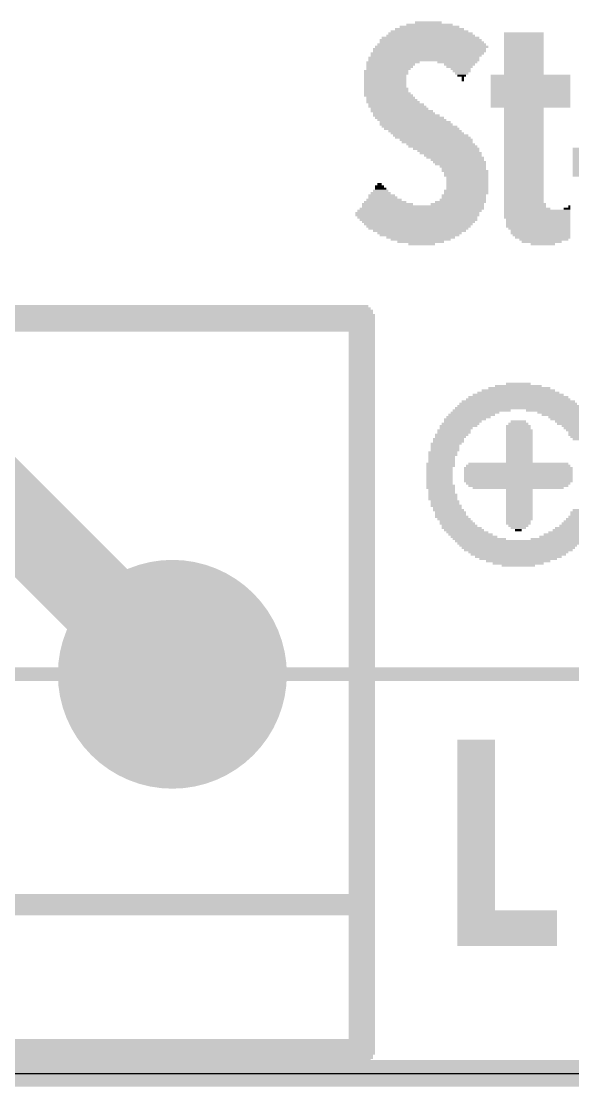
# Model space of a CAD drawing. Extents: x -11 to 71.5, y -12.5 to 39.9.
# Drawn here: x 44.05 to 49.31, y -0.13 to 10.04 of the extents above; entities that cross this region are included whole.
import ezdxf

# ---------------------------------------------------------------- set-up
doc = ezdxf.new("R2010")
doc.units = 0
for name, color, linetype in [('1', 12, 'CONTINUOUS'), ('16', 132, 'CONTINUOUS'), ('17', 110, 'CONTINUOUS'), ('20', 4, 'CONTINUOUS'), ('21', 40, 'CONTINUOUS'), ('47', 253, 'CONTINUOUS')]:
    doc.layers.add(name, color=color, linetype=linetype)

# ---------------------------------------------------------------- blocks, each defined once
blk = doc.blocks.new('RECT')
blk.add_solid([(-0.5, -0.5), (0.5, -0.5), (-0.5, 0.5), (0.5, 0.5)])
blk = doc.blocks.new('ROUNDP')
at = {"const_width": 0.5}
blk.add_lwpolyline([(0, -0.25, 1), (0, 0.25, 1), (0, -0.25)], format="xyb", dxfattribs=at)

msp = doc.modelspace()

# ---------------------------------------------------------------- linework, layer by layer
at = {"layer": '1'}
for points, const_width in [([(41.915, 7.383), (45.488, 3.81)], 0.8128), ([(0, 0), (65.024, 0)], 0.254)]:
    msp.add_lwpolyline(points, dxfattribs=dict(at, const_width=const_width))
at = {"layer": '1', "const_width": 0.4064}
msp.add_lwpolyline([(45.3443, 3.6663, 1), (45.6317, 3.9537)], format="xyb", dxfattribs=at)
at = {"layer": '16', "const_width": 0.254}
msp.add_lwpolyline([(0, 0), (65.024, 0)], dxfattribs=at)
at = {"layer": '20'}
msp.add_line((3, 0), (62, 0), dxfattribs=at)
at = {"layer": '21', "const_width": 0.2032}
for points in [[(47.288, 7.21), (40.288, 7.21)], [(47.288, 1.61), (47.288, 7.21)], [(40.288, 1.61), (47.288, 1.61)], [(47.288, 0.21), (47.288, 1.61)], [(40.288, 0.21), (47.288, 0.21)]]:
    msp.add_lwpolyline(points, dxfattribs=at)
at = {"layer": '21', "const_width": 0.1016}
for points in [[(47.3388, 7.21, 1), (47.2372, 7.21)], [(47.288, 7.1592, 1), (47.288, 7.2608)], [(47.3388, 1.61, 1), (47.2372, 1.61)], [(47.2372, 1.61, 1), (47.3388, 1.61)], [(47.288, 1.5592, 1), (47.288, 1.6608)], [(47.288, 0.1592, 1), (47.288, 0.2608)], [(47.2372, 0.21, 1), (47.3388, 0.21)]]:
    msp.add_lwpolyline(points, format="xyb", dxfattribs=at)
at = {"layer": '47', "const_width": 0.13}
for points in [[(43.688, 3.81), (71.45, 3.81)], [(31, 0), (71.45, 0)]]:
    msp.add_lwpolyline(points, dxfattribs=at)

# ---------------------------------------------------------------- block references
at = {"layer": '17', "xscale": 2.1844, "yscale": 2.1844}
msp.add_blockref('ROUNDP', (45.488, 3.81), dxfattribs=at)
msp.add_blockref('ROUNDP', (45.488, 3.81), dxfattribs=at)
at = {"layer": '21', "yscale": 0.0212}
for p, xscale in [((47.9406, 9.9691), 0.6561), ((47.9406, 9.9903), 0.5715), ((47.9406, 10.0114), 0.4445), ((47.93, 10.0326), 0.254), ((47.9512, 9.8633), 0.9736), ((47.9512, 9.8844), 0.9313), ((47.9512, 9.9056), 0.8466), ((47.9512, 9.9268), 0.8043), ((47.9406, 9.9479), 0.7408), ((48.8401, 9.9268), 0.381), ((48.8401, 9.9056), 0.381), ((48.8401, 9.8844), 0.381), ((48.8401, 9.8633), 0.381), ((47.9406, 9.7786), 1.0795), ((47.9406, 9.7574), 1.0795), ((47.9617, 9.7998), 1.0795), ((47.9617, 9.8209), 1.0371), ((47.9618, 9.8421), 0.9948), ((48.8401, 9.8421), 0.381), ((48.8401, 9.8209), 0.381), ((48.8401, 9.7998), 0.381), ((48.8401, 9.7786), 0.381), ((48.8401, 9.7574), 0.381), ((47.5913, 9.6516), 0.508), ((47.8877, 9.6939), 1.0583), ((47.8877, 9.6728), 1.0583), ((47.9088, 9.7151), 1.0583), ((47.9194, 9.7363), 1.0795), ((48.2052, 9.6516), 0.381), ((48.8401, 9.7363), 0.381), ((48.8401, 9.7151), 0.381), ((48.8401, 9.6939), 0.381), ((48.8401, 9.6728), 0.381), ((48.8401, 9.6516), 0.381), ((47.5279, 9.567), 0.4233), ((47.5702, 9.6304), 0.4657), ((47.5596, 9.6093), 0.4445), ((47.549, 9.5881), 0.4233), ((48.2263, 9.6304), 0.2963), ((48.2263, 9.6093), 0.254), ((48.2369, 9.5881), 0.1905), ((48.2475, 9.567), 0.1693), ((48.8401, 9.6304), 0.381), ((48.8401, 9.6093), 0.381), ((48.8401, 9.5881), 0.381), ((48.8401, 9.567), 0.381), ((47.5173, 9.5246), 0.4022), ((47.5173, 9.5035), 0.4022), ((47.5173, 9.4823), 0.4022), ((47.5173, 9.4611), 0.4022), ((47.5279, 9.5458), 0.4233), ((48.2475, 9.5458), 0.127), ((48.2475, 9.5246), 0.0847), ((48.2581, 9.5035), 0.0212), ((48.2581, 9.4823), 0.0212), ((48.9036, 9.5246), 0.762), ((48.9036, 9.5035), 0.762), ((48.9036, 9.4823), 0.762), ((48.9036, 9.4611), 0.762), ((48.8401, 9.5458), 0.381), ((47.5173, 9.44), 0.4022), ((47.5173, 9.4188), 0.4022), ((47.5384, 9.3553), 0.4445), ((47.5279, 9.3976), 0.4233), ((47.5279, 9.3765), 0.4233), ((48.9036, 9.44), 0.762), ((48.9036, 9.4188), 0.762), ((48.9036, 9.3976), 0.762), ((48.9036, 9.3765), 0.762), ((48.9036, 9.3553), 0.762), ((47.549, 9.3341), 0.4657), ((47.5913, 9.2706), 0.508), ((47.5702, 9.313), 0.4657), ((47.5808, 9.2918), 0.4868), ((47.6231, 9.2495), 0.5291), ((48.9036, 9.3341), 0.762), ((48.9036, 9.313), 0.762), ((48.9036, 9.2918), 0.762), ((48.9036, 9.2706), 0.762), ((48.9036, 9.2495), 0.762), ((47.6337, 9.2283), 0.5503), ((47.6548, 9.2071), 0.5503), ((47.676, 9.186), 0.5926), ((47.7183, 9.1436), 0.635), ((47.6972, 9.1648), 0.5926), ((48.9036, 9.2283), 0.762), ((48.8401, 9.2071), 0.381), ((48.8401, 9.186), 0.381), ((48.8401, 9.1648), 0.381), ((48.8401, 9.1436), 0.381), ((47.7501, 9.1225), 0.6561), ((47.7713, 9.1013), 0.6561), ((47.803, 9.0801), 0.6773), ((47.8136, 9.059), 0.6985), ((48.8401, 9.1225), 0.381), ((48.8401, 9.1013), 0.381), ((48.8401, 9.0801), 0.381), ((48.8401, 9.059), 0.381), ((47.8453, 9.0378), 0.7196), ((47.8665, 9.0166), 0.7196), ((47.8983, 8.9955), 0.6985), ((47.9194, 8.9743), 0.6985), ((47.9512, 8.9531), 0.7196), ((48.8401, 9.0378), 0.381), ((48.8401, 9.0166), 0.381), ((48.8401, 8.9955), 0.381), ((48.8401, 8.9743), 0.381), ((48.8401, 8.9531), 0.381), ((47.9723, 8.932), 0.7196), ((48.0041, 8.9108), 0.6985), ((48.0147, 8.8896), 0.6773), ((48.0464, 8.8685), 0.6561), ((48.0676, 8.8473), 0.6561), ((48.8401, 8.932), 0.381), ((48.8401, 8.9108), 0.381), ((48.8401, 8.8896), 0.381), ((48.8401, 8.8685), 0.381), ((48.8401, 8.8473), 0.381), ((48.0993, 8.8261), 0.635), ((48.1205, 8.805), 0.5926), ((48.1417, 8.7838), 0.5926), ((48.1628, 8.7626), 0.5503), ((48.184, 8.7415), 0.5503), ((48.8401, 8.8261), 0.381), ((48.8401, 8.805), 0.381), ((48.8401, 8.7838), 0.381), ((48.8401, 8.7626), 0.381), ((48.8401, 8.7415), 0.381), ((49.8984, 8.8261), 1.1853), ((49.8984, 8.805), 1.1853), ((49.8984, 8.7838), 1.1853), ((49.8984, 8.7626), 1.1853), ((49.8984, 8.7415), 1.1853), ((48.2052, 8.7203), 0.508), ((48.2263, 8.6992), 0.508), ((48.2369, 8.678), 0.4868), ((48.2581, 8.6568), 0.4445), ((48.2687, 8.6357), 0.4233), ((48.8401, 8.7203), 0.381), ((48.8401, 8.6992), 0.381), ((48.8401, 8.678), 0.381), ((48.8401, 8.6568), 0.381), ((48.8401, 8.6357), 0.381), ((49.8984, 8.7203), 1.1853), ((49.8984, 8.6992), 1.1853), ((49.8984, 8.678), 1.1853), ((49.8984, 8.6568), 1.1853), ((49.8984, 8.6357), 1.1853), ((48.2792, 8.6145), 0.4445), ((48.2898, 8.5933), 0.4233), ((48.2898, 8.5722), 0.4233), ((48.3004, 8.551), 0.4022), ((48.8401, 8.6145), 0.381), ((48.8401, 8.5933), 0.381), ((48.8401, 8.5722), 0.381), ((48.8401, 8.551), 0.381), ((49.8984, 8.6145), 1.1853), ((49.8984, 8.5933), 1.1853), ((49.8984, 8.5722), 1.1853), ((47.4644, 8.4663), 0.0847), ((47.4749, 8.4452), 0.1058), ((47.4644, 8.4875), 0.0423), ((48.3004, 8.5298), 0.4022), ((48.3004, 8.5087), 0.4022), ((48.3004, 8.4875), 0.4022), ((48.3004, 8.4663), 0.4022), ((48.3004, 8.4452), 0.4022), ((48.8401, 8.5298), 0.381), ((48.8401, 8.5087), 0.381), ((48.8401, 8.4875), 0.381), ((48.8401, 8.4663), 0.381), ((48.8401, 8.4452), 0.381), ((47.5067, 8.3393), 0.3387), ((47.4855, 8.3817), 0.254), ((47.4961, 8.3605), 0.2752), ((47.4749, 8.4028), 0.1905), ((47.4749, 8.424), 0.1482), ((48.2581, 8.3393), 0.4445), ((48.2687, 8.3817), 0.4233), ((48.2687, 8.3605), 0.4233), ((48.2898, 8.424), 0.4233), ((48.2898, 8.4028), 0.4233), ((48.8401, 8.424), 0.381), ((48.8401, 8.4028), 0.381), ((48.8401, 8.3817), 0.381), ((48.8401, 8.3605), 0.381), ((48.8401, 8.3393), 0.381), ((47.8453, 8.2335), 1.1853), ((47.8665, 8.2547), 1.1853), ((47.5384, 8.297), 0.4868), ((47.8771, 8.2758), 1.1641), ((47.5173, 8.3182), 0.4022), ((48.2052, 8.297), 0.508), ((48.2369, 8.3182), 0.4868), ((48.8401, 8.3182), 0.381), ((48.8507, 8.297), 0.4022), ((48.8507, 8.2758), 0.4022), ((48.8719, 8.2547), 0.4445), ((48.9671, 8.2335), 0.635), ((49.2529, 8.2547), 0.0635), ((49.274, 8.2758), 0.0212), ((47.8242, 8.2123), 1.1853), ((47.8242, 8.1912), 1.1853), ((47.8242, 8.17), 1.143), ((47.8348, 8.1488), 1.1218), ((47.8348, 8.1277), 1.0795), ((48.9671, 8.2123), 0.635), ((48.9671, 8.1912), 0.635), ((48.9671, 8.17), 0.635), ((48.9777, 8.1488), 0.6138), ((48.9777, 8.1277), 0.6138), ((47.8348, 8.1065), 1.0371), ((47.8348, 8.0853), 0.9948), ((47.8348, 8.0642), 0.9525), ((47.8453, 8.043), 0.889), ((48.9777, 8.1065), 0.6138), ((48.9777, 8.0853), 0.6138), ((48.9883, 8.0642), 0.5926), ((48.9989, 8.043), 0.5715), ((47.8453, 8.0218), 0.8043), ((47.8453, 8.0007), 0.762), ((47.8559, 7.9795), 0.6561), ((47.8559, 7.9583), 0.5715), ((47.8559, 7.9372), 0.4445), ((48.9989, 8.0218), 0.5715), ((49.0095, 8.0007), 0.5503), ((49.02, 7.9795), 0.5291), ((49.0306, 7.9583), 0.4656), ((49.0095, 7.9372), 0.381), ((47.8665, 7.916), 0.254), ((49.02, 7.916), 0.2328), ((43.7921, 7.3234), 7.1329), ((43.7921, 7.2387), 7.2599), ((43.7921, 7.2175), 7.2599), ((43.7815, 7.2599), 7.2387), ((43.7921, 7.281), 7.2175), ((43.7921, 7.3022), 7.1752), ((43.7921, 7.1964), 7.2599), ((43.7921, 7.1752), 7.2599), ((43.7921, 7.154), 7.2599), ((43.7921, 7.1329), 7.2599), ((43.7921, 7.1117), 7.2599), ((43.7921, 7.0905), 7.2599), ((47.295, 7.0694), 0.254), ((47.295, 7.0482), 0.254), ((47.295, 7.0271), 0.254), ((47.295, 7.0059), 0.254), ((47.295, 6.9847), 0.254), ((47.295, 6.9636), 0.254), ((47.295, 6.9424), 0.254), ((47.295, 6.9212), 0.254), ((47.295, 6.9001), 0.254), ((47.295, 6.8789), 0.254), ((47.295, 6.8577), 0.254), ((47.295, 6.8366), 0.254), ((47.295, 6.8154), 0.254), ((47.295, 6.7942), 0.254), ((47.295, 6.7731), 0.254), ((47.295, 6.7519), 0.254), ((47.295, 6.7307), 0.254), ((47.295, 6.7096), 0.254), ((47.295, 6.6884), 0.254), ((47.295, 6.6672), 0.254), ((47.295, 6.6461), 0.254), ((47.295, 6.6249), 0.254), ((47.295, 6.6037), 0.254), ((47.295, 6.5826), 0.254), ((47.295, 6.5614), 0.254), ((47.295, 6.5402), 0.254), ((47.295, 6.5191), 0.254), ((48.7872, 6.5191), 0.6985), ((48.7978, 6.5402), 0.5926), ((48.7872, 6.5614), 0.4445), ((48.7872, 6.5826), 0.2328), ((47.295, 6.4979), 0.254), ((47.295, 6.4767), 0.254), ((47.295, 6.4556), 0.254), ((47.295, 6.4344), 0.254), ((47.295, 6.4132), 0.254), ((48.7872, 6.4132), 1.0795), ((48.7872, 6.4344), 0.9948), ((48.7872, 6.4556), 0.9525), ((48.7872, 6.4767), 0.8678), ((48.7872, 6.4979), 0.7831), ((47.295, 6.3921), 0.254), ((47.295, 6.3709), 0.254), ((47.295, 6.3497), 0.254), ((47.295, 6.3286), 0.254), ((47.295, 6.3074), 0.254), ((48.3745, 6.3074), 0.4656), ((48.438, 6.3286), 0.5503), ((48.7872, 6.3497), 1.2065), ((48.7872, 6.3709), 1.1641), ((48.7872, 6.3921), 1.1218), ((49.1365, 6.3286), 0.5503), ((49.2, 6.3074), 0.4657), ((47.295, 6.2862), 0.254), ((47.295, 6.2651), 0.254), ((47.295, 6.2439), 0.254), ((47.295, 6.2228), 0.254), ((47.295, 6.2016), 0.254), ((48.2369, 6.2016), 0.3598), ((48.2792, 6.2439), 0.4022), ((48.2581, 6.2228), 0.3598), ((48.311, 6.2651), 0.4233), ((48.3427, 6.2862), 0.4445), ((48.7872, 6.2016), 0.1905), ((48.7872, 6.2228), 0.1482), ((49.2317, 6.2862), 0.4445), ((49.274, 6.2651), 0.4022), ((49.2952, 6.2439), 0.4022), ((49.3164, 6.2228), 0.3598), ((49.3375, 6.2016), 0.3598), ((47.295, 6.1804), 0.254), ((47.295, 6.1593), 0.254), ((47.295, 6.1381), 0.254), ((47.295, 6.1169), 0.254), ((47.295, 6.0958), 0.254), ((48.1522, 6.0958), 0.3175), ((48.1734, 6.1381), 0.3175), ((48.1734, 6.1169), 0.3175), ((48.2157, 6.1804), 0.3598), ((48.1946, 6.1593), 0.3175), ((48.7872, 6.1804), 0.2328), ((48.7872, 6.1593), 0.2328), ((48.7978, 6.1381), 0.254), ((48.7978, 6.1169), 0.254), ((48.7978, 6.0958), 0.254), ((49.3693, 6.1804), 0.3387), ((49.3799, 6.1593), 0.3175), ((49.401, 6.1381), 0.3175), ((49.4222, 6.1169), 0.3175), ((49.4222, 6.0958), 0.3175), ((47.295, 6.0746), 0.254), ((47.295, 6.0534), 0.254), ((47.295, 6.0323), 0.254), ((47.295, 6.0111), 0.254), ((47.295, 5.9899), 0.254), ((48.0993, 6.0111), 0.2963), ((48.0887, 5.9899), 0.2752), ((48.1205, 6.0534), 0.2963), ((48.1205, 6.0323), 0.2963), ((48.1417, 6.0746), 0.2963), ((48.7978, 6.0746), 0.254), ((48.7978, 6.0534), 0.254), ((48.7978, 6.0323), 0.254), ((48.7978, 6.0111), 0.254), ((48.7978, 5.9899), 0.254), ((49.4328, 6.0746), 0.2963), ((49.4539, 6.0534), 0.2963), ((47.295, 5.9688), 0.254), ((47.295, 5.9476), 0.254), ((47.295, 5.9264), 0.254), ((47.295, 5.9053), 0.254), ((48.0676, 5.9264), 0.2752), ((48.0676, 5.9053), 0.2752), ((48.0887, 5.9688), 0.2752), ((48.0887, 5.9476), 0.2752), ((48.7978, 5.9688), 0.254), ((48.7978, 5.9476), 0.254), ((48.7978, 5.9264), 0.254), ((48.7978, 5.9053), 0.254), ((47.295, 5.8841), 0.254), ((47.295, 5.8629), 0.254), ((47.295, 5.8418), 0.254), ((47.295, 5.8206), 0.254), ((47.295, 5.7994), 0.254), ((48.0464, 5.8206), 0.2752), ((48.0464, 5.7994), 0.2752), ((48.057, 5.8841), 0.254), ((48.057, 5.8629), 0.254), ((48.057, 5.8418), 0.254), ((48.7872, 5.7994), 0.9948), ((48.7872, 5.8206), 0.9525), ((48.7978, 5.8841), 0.254), ((48.7978, 5.8629), 0.254), ((48.7978, 5.8418), 0.254), ((47.295, 5.7783), 0.254), ((47.295, 5.7571), 0.254), ((47.295, 5.7359), 0.254), ((47.295, 5.7148), 0.254), ((47.295, 5.6936), 0.254), ((48.0358, 5.7783), 0.254), ((48.0358, 5.7571), 0.254), ((48.0358, 5.7359), 0.254), ((48.0358, 5.7148), 0.254), ((48.0358, 5.6936), 0.254), ((48.7872, 5.7783), 1.0371), ((48.7872, 5.7571), 1.0371), ((48.7872, 5.7359), 1.0371), ((48.7872, 5.7148), 1.0371), ((48.7872, 5.6936), 1.0371), ((47.295, 5.6724), 0.254), ((47.295, 5.6513), 0.254), ((47.295, 5.6301), 0.254), ((47.295, 5.6089), 0.254), ((47.295, 5.5878), 0.254), ((48.0358, 5.6724), 0.254), ((48.0358, 5.6513), 0.254), ((48.0358, 5.6301), 0.254), ((48.0464, 5.6089), 0.2752), ((48.0464, 5.5878), 0.2752), ((48.7872, 5.6724), 1.0371), ((48.7872, 5.6513), 1.0371), ((48.7872, 5.6301), 0.9948), ((48.7872, 5.6089), 0.9525), ((48.7872, 5.5878), 0.8678), ((47.295, 5.5666), 0.254), ((47.295, 5.5454), 0.254), ((47.295, 5.5243), 0.254), ((47.295, 5.5031), 0.254), ((47.295, 5.4819), 0.254), ((48.057, 5.5666), 0.254), ((48.057, 5.5454), 0.254), ((48.0676, 5.5243), 0.2752), ((48.0676, 5.5031), 0.2752), ((48.0676, 5.4819), 0.2752), ((48.7978, 5.5666), 0.254), ((48.7978, 5.5454), 0.254), ((48.7978, 5.5243), 0.254), ((48.7978, 5.5031), 0.254), ((48.7978, 5.4819), 0.254), ((47.295, 5.4608), 0.254), ((47.295, 5.4396), 0.254), ((47.295, 5.4184), 0.254), ((47.295, 5.3973), 0.254), ((48.0887, 5.4608), 0.2752), ((48.0887, 5.4396), 0.2752), ((48.0993, 5.4184), 0.2963), ((48.1099, 5.3973), 0.2752), ((48.7978, 5.4608), 0.254), ((48.7978, 5.4396), 0.254), ((48.7978, 5.4184), 0.254), ((48.7978, 5.3973), 0.254), ((47.295, 5.3761), 0.254), ((47.295, 5.355), 0.254), ((47.295, 5.3338), 0.254), ((47.295, 5.3126), 0.254), ((47.295, 5.2915), 0.254), ((48.1205, 5.3761), 0.2963), ((48.1417, 5.355), 0.2963), ((48.1417, 5.3338), 0.2963), ((48.1522, 5.3126), 0.3175), ((48.1734, 5.2915), 0.3175), ((48.7978, 5.3761), 0.254), ((48.7978, 5.355), 0.254), ((48.7978, 5.3338), 0.254), ((48.7978, 5.3126), 0.254), ((48.7978, 5.2915), 0.254), ((49.401, 5.2915), 0.3175), ((49.4222, 5.3126), 0.3175), ((49.4434, 5.355), 0.3175), ((49.4328, 5.3338), 0.2963), ((49.4539, 5.3761), 0.2963), ((47.295, 5.2703), 0.254), ((47.295, 5.2491), 0.254), ((47.295, 5.228), 0.254), ((47.295, 5.2068), 0.254), ((47.295, 5.1856), 0.254), ((48.2052, 5.2491), 0.3387), ((48.1946, 5.2703), 0.3175), ((48.2263, 5.228), 0.3387), ((48.2475, 5.2068), 0.381), ((48.2687, 5.1856), 0.381), ((48.7872, 5.2703), 0.2328), ((48.7872, 5.2491), 0.2328), ((48.7872, 5.228), 0.1905), ((48.7872, 5.2068), 0.1482), ((48.7872, 5.1856), 0.0635), ((49.3058, 5.1856), 0.381), ((49.3269, 5.2068), 0.381), ((49.3481, 5.228), 0.3387), ((49.3693, 5.2491), 0.3387), ((49.3904, 5.2703), 0.3387), ((47.295, 5.1645), 0.254), ((47.295, 5.1433), 0.254), ((47.295, 5.1221), 0.254), ((47.295, 5.101), 0.254), ((47.295, 5.0798), 0.254), ((48.3004, 5.1645), 0.4022), ((48.3322, 5.1433), 0.4233), ((48.3639, 5.1221), 0.4445), ((48.4168, 5.101), 0.508), ((48.7978, 5.0798), 1.2276), ((49.1682, 5.101), 0.5291), ((49.2211, 5.1221), 0.4657), ((49.2423, 5.1433), 0.4233), ((49.274, 5.1645), 0.4022), ((47.295, 5.0586), 0.254), ((47.295, 5.0375), 0.254), ((47.295, 5.0163), 0.254), ((47.295, 4.9951), 0.254), ((47.295, 4.974), 0.254), ((48.7978, 5.0586), 1.1853), ((48.7872, 5.0375), 1.1218), ((48.7872, 5.0163), 1.0795), ((48.7872, 4.9951), 1.0371), ((48.7872, 4.974), 0.9525), ((47.295, 4.9528), 0.254), ((47.295, 4.9316), 0.254), ((47.295, 4.9105), 0.254), ((47.295, 4.8893), 0.254), ((48.7872, 4.9528), 0.9101), ((48.7872, 4.9316), 0.8255), ((48.7872, 4.9105), 0.7408), ((48.7872, 4.8893), 0.6138), ((47.295, 4.8681), 0.254), ((47.295, 4.847), 0.254), ((47.295, 4.8258), 0.254), ((47.295, 4.8046), 0.254), ((47.295, 4.7835), 0.254), ((48.7872, 4.8681), 0.4868), ((48.7872, 4.847), 0.3175), ((47.295, 4.7623), 0.254), ((47.295, 4.7411), 0.254), ((47.295, 4.72), 0.254), ((47.295, 4.6988), 0.254), ((47.295, 4.6776), 0.254), ((47.295, 4.6565), 0.254), ((47.295, 4.6353), 0.254), ((47.295, 4.6141), 0.254), ((47.295, 4.593), 0.254), ((47.295, 4.5718), 0.254), ((47.295, 4.5507), 0.254), ((47.295, 4.5295), 0.254), ((47.295, 4.5083), 0.254), ((47.295, 4.4872), 0.254), ((47.295, 4.466), 0.254), ((47.295, 4.4448), 0.254), ((47.295, 4.4237), 0.254), ((47.295, 4.4025), 0.254), ((47.295, 4.3813), 0.254), ((47.295, 4.3602), 0.254), ((47.295, 4.339), 0.254), ((47.295, 4.3178), 0.254), ((47.295, 4.2967), 0.254), ((47.295, 4.2755), 0.254), ((47.295, 4.2543), 0.254), ((47.295, 4.2332), 0.254), ((47.295, 4.212), 0.254), ((47.295, 4.1908), 0.254), ((47.295, 4.1697), 0.254), ((47.295, 4.1485), 0.254), ((47.295, 4.1273), 0.254), ((47.295, 4.1062), 0.254), ((47.295, 4.085), 0.254), ((47.295, 4.0638), 0.254), ((47.295, 4.0427), 0.254), ((47.295, 4.0215), 0.254), ((47.295, 4.0003), 0.254), ((47.295, 3.9792), 0.254), ((47.295, 3.958), 0.254), ((47.295, 3.9368), 0.254), ((47.295, 3.9157), 0.254), ((47.295, 3.8945), 0.254), ((47.295, 3.8733), 0.254), ((47.295, 3.8522), 0.254), ((47.295, 3.831), 0.254), ((47.295, 3.8098), 0.254), ((47.295, 3.7887), 0.254), ((47.295, 3.7675), 0.254), ((47.295, 3.7464), 0.254), ((47.295, 3.7252), 0.254), ((47.295, 3.704), 0.254), ((47.295, 3.6829), 0.254), ((47.295, 3.6617), 0.254), ((47.295, 3.6405), 0.254), ((47.295, 3.6194), 0.254), ((47.295, 3.5982), 0.254), ((47.295, 3.577), 0.254), ((47.295, 3.5559), 0.254), ((47.295, 3.5347), 0.254), ((47.295, 3.5135), 0.254), ((47.295, 3.4924), 0.254), ((47.295, 3.4712), 0.254), ((47.295, 3.45), 0.254), ((47.295, 3.4289), 0.254), ((47.295, 3.4077), 0.254), ((47.295, 3.3865), 0.254), ((47.295, 3.3654), 0.254), ((47.295, 3.3442), 0.254), ((47.295, 3.323), 0.254), ((47.295, 3.3019), 0.254), ((47.295, 3.2807), 0.254), ((47.295, 3.2595), 0.254), ((47.295, 3.2384), 0.254), ((47.295, 3.2172), 0.254), ((47.295, 3.196), 0.254), ((47.295, 3.1749), 0.254), ((47.295, 3.1537), 0.254), ((48.3851, 3.1749), 0.3598), ((48.3851, 3.1537), 0.3598), ((47.295, 3.1325), 0.254), ((47.295, 3.1114), 0.254), ((47.295, 3.0902), 0.254), ((47.295, 3.069), 0.254), ((47.295, 3.0479), 0.254), ((48.3851, 3.1325), 0.3598), ((48.3851, 3.1114), 0.3598), ((48.3851, 3.0902), 0.3598), ((48.3851, 3.069), 0.3598), ((48.3851, 3.0479), 0.3598), ((47.295, 3.0267), 0.254), ((47.295, 3.0055), 0.254), ((47.295, 2.9844), 0.254), ((47.295, 2.9632), 0.254), ((47.295, 2.942), 0.254), ((48.3851, 3.0267), 0.3598), ((48.3851, 3.0055), 0.3598), ((48.3851, 2.9844), 0.3598), ((48.3851, 2.9632), 0.3598), ((48.3851, 2.942), 0.3598), ((47.295, 2.9209), 0.254), ((47.295, 2.8997), 0.254), ((47.295, 2.8786), 0.254), ((47.295, 2.8574), 0.254), ((48.3851, 2.9209), 0.3598), ((48.3851, 2.8997), 0.3598), ((48.3851, 2.8786), 0.3598), ((48.3851, 2.8574), 0.3598), ((47.295, 2.8362), 0.254), ((47.295, 2.8151), 0.254), ((47.295, 2.7939), 0.254), ((47.295, 2.7727), 0.254), ((47.295, 2.7516), 0.254), ((48.3851, 2.8362), 0.3598), ((48.3851, 2.8151), 0.3598), ((48.3851, 2.7939), 0.3598), ((48.3851, 2.7727), 0.3598), ((48.3851, 2.7516), 0.3598), ((47.295, 2.7304), 0.254), ((47.295, 2.7092), 0.254), ((47.295, 2.6881), 0.254), ((47.295, 2.6669), 0.254), ((47.295, 2.6457), 0.254), ((48.3851, 2.7304), 0.3598), ((48.3851, 2.7092), 0.3598), ((48.3851, 2.6881), 0.3598), ((48.3851, 2.6669), 0.3598), ((48.3851, 2.6457), 0.3598), ((47.295, 2.6246), 0.254), ((47.295, 2.6034), 0.254), ((47.295, 2.5822), 0.254), ((47.295, 2.5611), 0.254), ((47.295, 2.5399), 0.254), ((48.3851, 2.6246), 0.3598), ((48.3851, 2.6034), 0.3598), ((48.3851, 2.5822), 0.3598), ((48.3851, 2.5611), 0.3598), ((48.3851, 2.5399), 0.3598), ((47.295, 2.5187), 0.254), ((47.295, 2.4976), 0.254), ((47.295, 2.4764), 0.254), ((47.295, 2.4552), 0.254), ((47.295, 2.4341), 0.254), ((48.3851, 2.5187), 0.3598), ((48.3851, 2.4976), 0.3598), ((48.3851, 2.4764), 0.3598), ((48.3851, 2.4552), 0.3598), ((48.3851, 2.4341), 0.3598), ((47.295, 2.4129), 0.254), ((47.295, 2.3917), 0.254), ((47.295, 2.3706), 0.254), ((47.295, 2.3494), 0.254), ((48.3851, 2.4129), 0.3598), ((48.3851, 2.3917), 0.3598), ((48.3851, 2.3706), 0.3598), ((48.3851, 2.3494), 0.3598), ((47.295, 2.3282), 0.254), ((47.295, 2.3071), 0.254), ((47.295, 2.2859), 0.254), ((47.295, 2.2647), 0.254), ((47.295, 2.2436), 0.254), ((48.3851, 2.3282), 0.3598), ((48.3851, 2.3071), 0.3598), ((48.3851, 2.2859), 0.3598), ((48.3851, 2.2647), 0.3598), ((48.3851, 2.2436), 0.3598), ((47.295, 2.2224), 0.254), ((47.295, 2.2012), 0.254), ((47.295, 2.1801), 0.254), ((47.295, 2.1589), 0.254), ((47.295, 2.1377), 0.254), ((48.3851, 2.2224), 0.3598), ((48.3851, 2.2012), 0.3598), ((48.3851, 2.1801), 0.3598), ((48.3851, 2.1589), 0.3598), ((48.3851, 2.1377), 0.3598), ((47.295, 2.1166), 0.254), ((47.295, 2.0954), 0.254), ((47.295, 2.0743), 0.254), ((47.295, 2.0531), 0.254), ((47.295, 2.0319), 0.254), ((48.3851, 2.1166), 0.3598), ((48.3851, 2.0954), 0.3598), ((48.3851, 2.0743), 0.3598), ((48.3851, 2.0531), 0.3598), ((48.3851, 2.0319), 0.3598), ((47.295, 2.0108), 0.254), ((47.295, 1.9896), 0.254), ((47.295, 1.9684), 0.254), ((47.295, 1.9473), 0.254), ((47.295, 1.9261), 0.254), ((48.3851, 2.0108), 0.3598), ((48.3851, 1.9896), 0.3598), ((48.3851, 1.9684), 0.3598), ((48.3851, 1.9473), 0.3598), ((48.3851, 1.9261), 0.3598), ((47.295, 1.9049), 0.254), ((47.295, 1.8838), 0.254), ((47.295, 1.8626), 0.254), ((47.295, 1.8414), 0.254), ((47.295, 1.8203), 0.254), ((48.3851, 1.9049), 0.3598), ((48.3851, 1.8838), 0.3598), ((48.3851, 1.8626), 0.3598), ((48.3851, 1.8414), 0.3598), ((48.3851, 1.8203), 0.3598), ((47.295, 1.7991), 0.254), ((47.295, 1.7779), 0.254), ((47.295, 1.7568), 0.254), ((47.295, 1.7356), 0.254), ((48.3851, 1.7991), 0.3598), ((48.3851, 1.7779), 0.3598), ((48.3851, 1.7568), 0.3598), ((48.3851, 1.7356), 0.3598), ((43.7921, 1.6721), 7.2599), ((43.7921, 1.6509), 7.2599), ((43.7921, 1.6298), 7.2599), ((47.295, 1.7144), 0.254), ((47.295, 1.6933), 0.254), ((48.3851, 1.7144), 0.3598), ((48.3851, 1.6933), 0.3598), ((48.3851, 1.6721), 0.3598), ((48.3851, 1.6509), 0.3598), ((48.3851, 1.6298), 0.3598), ((43.7921, 1.6086), 7.2599), ((43.7921, 1.5874), 7.2599), ((43.7921, 1.5663), 7.2599), ((43.7921, 1.5451), 7.2599), ((47.295, 1.5239), 0.254), ((48.6814, 1.5451), 0.9525), ((48.6814, 1.5239), 0.9525), ((48.3851, 1.6086), 0.3598), ((48.3851, 1.5874), 0.3598), ((48.3851, 1.5663), 0.3598), ((47.295, 1.5028), 0.254), ((47.295, 1.4816), 0.254), ((47.295, 1.4604), 0.254), ((47.295, 1.4393), 0.254), ((47.295, 1.4181), 0.254), ((48.6814, 1.5028), 0.9525), ((48.6814, 1.4816), 0.9525), ((48.6814, 1.4604), 0.9525), ((48.6814, 1.4393), 0.9525), ((48.6814, 1.4181), 0.9525), ((47.295, 1.3969), 0.254), ((47.295, 1.3758), 0.254), ((47.295, 1.3546), 0.254), ((47.295, 1.3334), 0.254), ((47.295, 1.3123), 0.254), ((48.6814, 1.3969), 0.9525), ((48.6814, 1.3758), 0.9525), ((48.6814, 1.3546), 0.9525), ((48.6814, 1.3334), 0.9525), ((48.6814, 1.3123), 0.9525), ((47.295, 1.2911), 0.254), ((47.295, 1.2699), 0.254), ((47.295, 1.2488), 0.254), ((47.295, 1.2276), 0.254), ((48.6814, 1.2911), 0.9525), ((48.6814, 1.2699), 0.9525), ((48.6814, 1.2488), 0.9525), ((48.6814, 1.2276), 0.9525), ((47.295, 1.2065), 0.254), ((47.295, 1.1853), 0.254), ((47.295, 1.1641), 0.254), ((47.295, 1.143), 0.254), ((47.295, 1.1218), 0.254), ((47.295, 1.1006), 0.254), ((47.295, 1.0795), 0.254), ((47.295, 1.0583), 0.254), ((47.295, 1.0371), 0.254), ((47.295, 1.016), 0.254), ((47.295, 0.9948), 0.254), ((47.295, 0.9736), 0.254), ((47.295, 0.9525), 0.254), ((47.295, 0.9313), 0.254), ((47.295, 0.9101), 0.254), ((47.295, 0.889), 0.254), ((47.295, 0.8678), 0.254), ((47.295, 0.8466), 0.254), ((47.295, 0.8255), 0.254), ((47.295, 0.8043), 0.254), ((47.295, 0.7831), 0.254), ((47.295, 0.762), 0.254), ((47.295, 0.7408), 0.254), ((47.295, 0.7196), 0.254), ((47.295, 0.6985), 0.254), ((47.295, 0.6773), 0.254), ((47.295, 0.6561), 0.254), ((47.295, 0.635), 0.254), ((47.295, 0.6138), 0.254), ((47.295, 0.5926), 0.254), ((47.295, 0.5715), 0.254), ((47.295, 0.5503), 0.254), ((47.295, 0.5291), 0.254), ((47.295, 0.508), 0.254), ((47.295, 0.4868), 0.254), ((47.295, 0.4656), 0.254), ((47.295, 0.4445), 0.254), ((47.295, 0.4233), 0.254), ((47.295, 0.4022), 0.254), ((43.7921, 0.3175), 7.2599), ((43.7921, 0.2963), 7.2599), ((47.295, 0.381), 0.254), ((47.295, 0.3598), 0.254), ((47.295, 0.3387), 0.254), ((43.7921, 0.2752), 7.2599), ((43.7921, 0.254), 7.2599), ((43.7921, 0.2328), 7.2599), ((43.7921, 0.2117), 7.2599), ((43.7921, 0.1905), 7.2599), ((43.7815, 0.1693), 7.2387), ((43.7921, 0.1482), 7.2175), ((43.7815, 0.127), 7.1964), ((43.7815, 0.1058), 7.1541), ((43.7921, 0.0847), 7.0482)]:
    msp.add_blockref('RECT', p, dxfattribs=dict(at, xscale=xscale))

doc.saveas('drawing.dxf')
